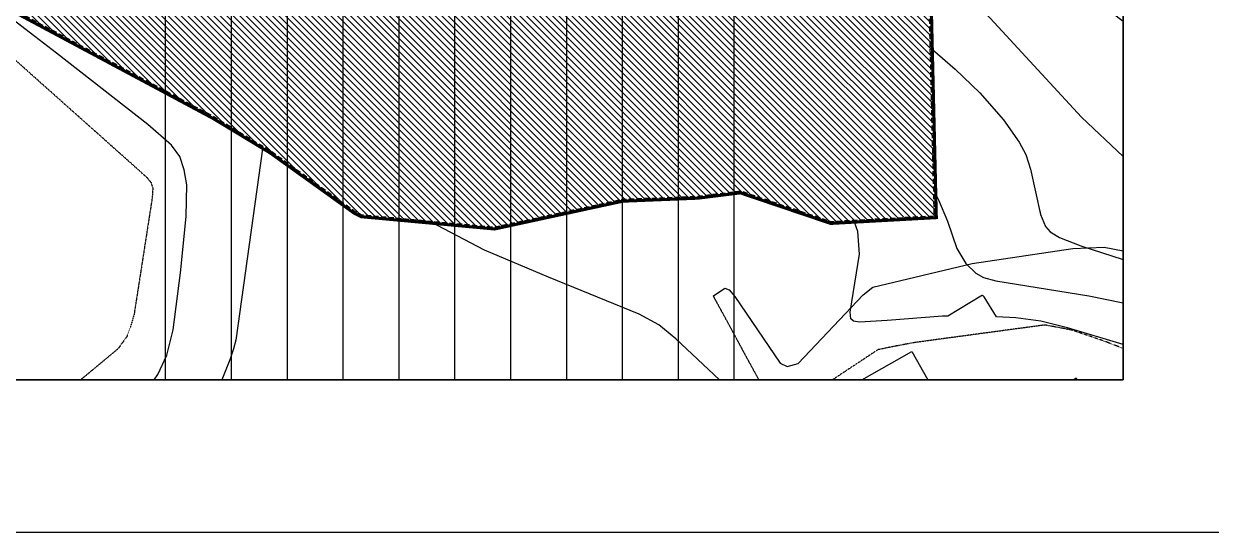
# Model space of a CAD drawing. Extents: x 152195838 to 160350639, y 364657247 to 370318102.
# Drawn here: x 157552073 to 157785969, y 364866969 to 364967028 of the extents above; entities that cross this region are included whole.
import ezdxf
from ezdxf.xclip import XClip

# ---------------------------------------------------------------- set-up
doc = ezdxf.new("R2010")
doc.units = 0
doc.header["$MEASUREMENT"] = 0
for name, pattern in [('5M5', [10, 5, -5]), ('AAA004', [3, 2, -1]), ('DIVIDEX2', [2.5, 1, -0.5, 0, -0.5, 0, -0.5]), ('PHANTOM2', [1.25, 0.625, -0.125, 0.125, -0.125, 0.125, -0.125]), ('사무실2종$0$ACAD_ISO04W100', [30, 24, -3, 0, -3])]:
    doc.linetypes.add(name, pattern=pattern)
doc.layers.get('0').update_dxf_attribs({"linetype": 'CONTINUOUS'})
for name, color, linetype in [('0 구역계(부지)', 5, 'PHANTOM2'), ('4A.TEC SITE', 1, 'DIVIDEX2'), ('4A.TEC 주차 확장형', 8, 'CONTINUOUS'), ('B0014111', 7, 'CONTINUOUS'), ('F0017111', 30, 'CONTINUOUS'), ('F0017114', 7, 'CONTINUOUS'), ('F0027217', 7, 'CONTINUOUS'), ('F0037221', 7, 'CONTINUOUS'), ('F0037223', 7, '5M5'), ('main-sec$0$㈜SE&C 해치 1', 250, 'CONTINUOUS')]:
    doc.layers.add(name, color=color, linetype=linetype)
doc.layers.add('DEFPOINT', color=135, linetype='CONTINUOUS', plot=False)

# ---------------------------------------------------------------- blocks, each defined once
blk = doc.blocks.new('zw$C900')
at = {"layer": '0 구역계(부지)', "linetype": 'AAA004', "ltscale": 500, "flags": 128}
blk.add_lwpolyline([(-78576, -83230), (-84358, -81321), (-100487, -75984), (-109941, -75633), (-142159, -85468), (-161435, -88757), (-252852, -90934), (-260151, -93736), (-271129, -102323), (-291575, -111577), (-291456, -113105), (-292591, -125163), (-292605, -129353), (-292051, -132630), (-291060, -134530), (-289085, -141318), (-289168, -144287), (-285317, -146399), (-285092, -151580), (-282702, -162240), (-272700, -185724), (-265309, -192985), (-216758, -218936), (-205440, -225775), (-188949, -237591), (-187640, -238240), (-161500, -240648), (-136284, -235184), (-121462, -234588), (-113066, -233536), (-95241, -239556), (-74880, -238437)], close=True, dxfattribs=at)
at = {"layer": '4A.TEC SITE', "color": 10, "linetype": '사무실2종$0$ACAD_ISO04W100', "ltscale": 300, "const_width": 600}
blk.add_lwpolyline([(-265548, -193310), (-216956, -219284), (-205660, -226110), (-189156, -237935), (-187750, -238631), (-161475, -241052), (-136234, -235582), (-121429, -234987), (-113107, -233944), (-95296, -239959), (-74470, -238816), (-74470, -238816), (-78183, -82939), (-78183, -82939)], dxfattribs=at)
blk = doc.blocks.new('dwgE1B8')
at = {"layer": 'B0014111', "flags": 128}
for points in [[(1054490, 904419), (1048747, 901176), (1042015, 913084), (1047325, 916081), (1066750, 927049), (1073481, 915141)], [(1138955, 851466), (1093171, 823790), (1053321, 894186), (1099105, 921862)]]:
    blk.add_lwpolyline(points, close=True, dxfattribs=at)
at = {"layer": 'F0017111', "flags": 128}
for points in [[(1042958, 888585), (1041501, 892335), (1036443, 910998), (1035216, 914338), (1033432, 916866), (1028878, 921488), (1020284, 929580), (1016925, 932304), (1013059, 934410), (995227, 941675), (982618, 947002), (973198, 951902), (972573, 952278)], [(879929, 894516), (908230, 913061), (913218, 916675), (915654, 918910), (918243, 922520), (920054, 926336), (921250, 931328), (922743, 942522), (923837, 953662), (923939, 959876), (923452, 962839), (922575, 965430), (920971, 967653), (916309, 971739), (898308, 985796), (876914, 1002249)], [(1137126, 919277), (1123588, 923846), (1097451, 931726), (1092159, 933058), (1087276, 933678), (1083436, 933886), (1081018, 937822), (1080966, 937892), (1080903, 937951), (1080830, 937999), (1080750, 938034), (1080666, 938054), (1080579, 938060), (1080492, 938050), (1080409, 938025), (1080331, 937986), (1073838, 933997), (1072802, 933991), (1061881, 933186), (1056421, 932806), (1055282, 933027), (1054778, 933506), (1054639, 934782), (1056421, 946249), (1056130, 950705), (1055497, 952519)], [(1073452, 953507), (1073775, 952733), (1075594, 947366), (1077425, 944396), (1079342, 942502), (1080869, 941660), (1083289, 940987), (1101647, 937992), (1108913, 936516), (1115352, 934673), (1125246, 931046), (1145605, 923108)]]:
    blk.add_lwpolyline(points, dxfattribs=at)
at = {"layer": 'F0017114', "flags": 128}
blk.add_lwpolyline([(1092012, 954528), (1092118, 954050), (1093099, 951694), (1094007, 950628), (1095834, 949529), (1100023, 947845), (1113917, 943405), (1125884, 940025), (1129903, 939262), (1132634, 939190), (1136459, 939882), (1137196, 940088)], dxfattribs=at)
at = {"layer": 'F0037221', "flags": 128}
for points in [[(938838, 967057), (938851, 966934), (933614, 929327), (933172, 927583), (932401, 925403), (930044, 919531), (929342, 918267), (928484, 916771), (918367, 908010), (873211, 882201), (872110, 881830)], [(1027668, 938025), (1029940, 939560), (1030784, 939229), (1031887, 937886), (1040852, 924752), (1042181, 924099), (1044378, 924698), (1057185, 938196), (1059078, 939749), (1078659, 944362), (1098489, 947340), (1104676, 947570), (1113728, 945864), (1117201, 944671), (1122012, 942845), (1127823, 940389)]]:
    blk.add_lwpolyline(points, dxfattribs=at)
at = {"layer": 'F0037223', "flags": 128}
for points in [[(874014, 898240), (873625, 898430), (867494, 907491), (862359, 908494), (859831, 912214), (860388, 917053), (860248, 918720), (838168, 957428), (813570, 997897), (807418, 1009017), (807583, 1009536), (815703, 1013814), (816374, 1013931), (817134, 1013702), (826104, 997141), (826640, 996825), (827944, 997026), (858045, 1015415), (858864, 1015478), (859443, 1015412), (860299, 1012133), (860822, 1009795), (861566, 1007401), (866023, 1000832), (869357, 997735), (886126, 987547), (889918, 984646), (914724, 962555), (916102, 961305), (916899, 960315), (917249, 959222), (917147, 957354), (913570, 934365), (912809, 931747), (912166, 930051), (910399, 927583), (879347, 901821), (874014, 898240)], [(1284882, 905928), (1269581, 921732), (1259569, 931991), (1258742, 932437), (1256529, 932519), (1215977, 921268), (1183725, 911671), (1165414, 907102), (1163189, 907021), (1161193, 907435), (1157706, 908657), (1104526, 929147), (1098474, 931207), (1097020, 931520), (1092954, 932278), (1067382, 928835), (1063397, 928093), (1060087, 927417), (1043784, 916640), (1041995, 916496), (1040680, 916927), (1039401, 917852), (1037889, 919199), (1027668, 938025)]]:
    blk.add_lwpolyline(points, dxfattribs=at)
blk = doc.blocks.new('zw$CACE')
at = {"layer": 'B0014111', "flags": 128}
blk.add_lwpolyline([(-12260, -22630), (-18003, -25873), (-24735, -13965), (-19425, -10967), (0, 0), (6731, -11907)], close=True, dxfattribs=at)
at = {"layer": 'F0017111', "flags": 128}
for points in [[(66199, 25022), (58234, 27304), (51538, 30725), (43603, 36573), (33434, 46127), (15469, 65587), (3628, 77251)], [(4348, 31669), (5276, 29881), (7025, 25685), (8844, 20317), (10675, 17347), (12592, 15453), (14119, 14611), (16539, 13939), (34897, 10944), (42163, 9468), (48602, 7625), (58495, 3997), (78854, -3941)], [(70376, -7771), (56838, -3202), (30701, 4677), (25409, 6009), (20525, 6630), (16686, 6837), (14268, 10773), (14216, 10843), (14153, 10903), (14080, 10951), (14000, 10985), (13915, 11006), (13829, 11011), (13742, 11001), (13659, 10976), (13581, 10937), (7088, 6948), (6052, 6942), (-4869, 6137), (-10329, 5757), (-11468, 5979), (-11972, 6457), (-12111, 7734), (-10329, 19200), (-10620, 23657), (-11255, 25475)]]:
    blk.add_lwpolyline(points, dxfattribs=at)
at = {"layer": 'F0017114', "flags": 128}
for points in [[(73826, 115048), (40234, 117684), (30843, 117522), (26327, 116465), (23954, 114715), (22245, 111799), (21470, 107755), (22111, 100640), (25136, 86827), (27697, 80425), (31610, 74469), (37310, 68325), (45267, 62223), (60535, 53144)], [(4051, 59475), (8533, 55595), (13421, 50923), (18038, 45626), (21163, 41219), (22438, 38792), (23390, 35893), (25368, 27002), (26349, 24645), (27257, 23580), (29084, 22481), (33273, 20797), (47167, 16357), (59134, 12977)]]:
    blk.add_lwpolyline(points, dxfattribs=at)
blk = doc.blocks.new('A$C111325cc')
at = {"layer": 'DEFPOINT'}
for p, q in [((136276, 244000), (136276, 0)), ((149276, 244000), (149276, 0)), ((160276, 244000), (160276, 0)), ((171276, 244000), (171276, 0)), ((182276, 244000), (182276, 0)), ((193276, 244000), (193276, 0)), ((204276, 244000), (204276, 0)), ((215276, 244000), (215276, 0)), ((226276, 244000), (226276, 0)), ((237276, 244000), (237276, 0)), ((248276, 244000), (248276, 0))]:
    blk.add_line(p, q, dxfattribs=at)

msp = doc.modelspace()

# ---------------------------------------------------------------- hatches: boundary and pattern name
at = {"layer": 'main-sec$0$㈜SE&C 해치 1'}
h = msp.add_hatch(dxfattribs=at)
h.set_pattern_fill('ANSI31', color=251, scale=285.714286, angle=270, style=0)
h.set_pattern_definition([(315, (167934299.2, 373642717), (641.446866, 641.446866), [])])
h.paths.add_polyline_path([(157579347.0046, 365077827.9747), (157644820.1396, 365079334.8445), (157664042.5442, 365082614.214), (157696300.9706, 365092461.5735), (157705878.9325, 365092105.9642), (157722062.2091, 365086751.0783), (157728111.4764, 365084753.4938), (157731823.7159, 364928876.8543), (157710998.2248, 364927732.8969), (157693187.2422, 364933748.3889), (157684865.6224, 364932705.433), (157670060.5684, 364932110.3845), (157644818.6969, 364926640.3086), (157618543.7022, 364929061.0921), (157600633.8117, 364941582.8082), (157589338.5413, 364948408.6889), (157552797.2672, 364967940.5057), (157558910.4219, 364979377.3558), (157559004.7387, 364979553.8094), (157553965.823, 364982431.8958), (157579347.0046, 364982431.8958), (157670597.0046, 364982431.8958), (157670597.0046, 365071631.8958), (157579347.0046, 365071631.8958)])

# ---------------------------------------------------------------- linework, layer by layer
at = {"layer": 'DEFPOINT', "color": 5}
msp.add_lwpolyline([(157410639.3792, 364866968.7306), (157830639.3792, 364866968.7306), (157830639.3792, 365163968.7306), (157410639.3792, 365163968.7306)], close=True, dxfattribs=at)
at = {"layer": 'DEFPOINT'}
for points in [[(157443670.7345, 365140968.7306), (157768639.3792, 365140968.7306), (157768639.3792, 364896968.7306), (157443670.7345, 364896968.7306)], [(157459833.8928, 365124805.5723), (157768639.3792, 365124805.5723), (157768639.3792, 364896968.7306), (157459833.8928, 364896968.7306)]]:
    msp.add_lwpolyline(points, close=True, dxfattribs=at)

# ---------------------------------------------------------------- block references
ref = msp.add_blockref('zw$C900', (157806294.1963, 365167692.3902))
XClip(ref).set_block_clipping_path([(-346460.3034729064, -270723.6596111059), (-37654.8170730174, -42886.8178880215)])
at = {"layer": '4A.TEC 주차 확장형'}
ref = msp.add_blockref('zw$CACE', (157726983.9236, 364902517.9126), dxfattribs=at)
XClip(ref).set_block_clipping_path([(-267150.0308446884, -5549.1819974184), (41655.4555552006, 222287.659725666)])
at = {"layer": 'DEFPOINT'}
msp.add_blockref('A$C111325cc', (157443670.7413, 364896968.7328), dxfattribs=at)
at = {"layer": 'F0027217'}
ref = msp.add_blockref('dwgE1B8', (156660233.8627, 363975469.3043), dxfattribs=at)
XClip(ref).set_block_clipping_path([(799600.0300675035, 921499.4263452888), (1108405.5164673924, 1149336.2680683732)])

doc.saveas('drawing.dxf')
